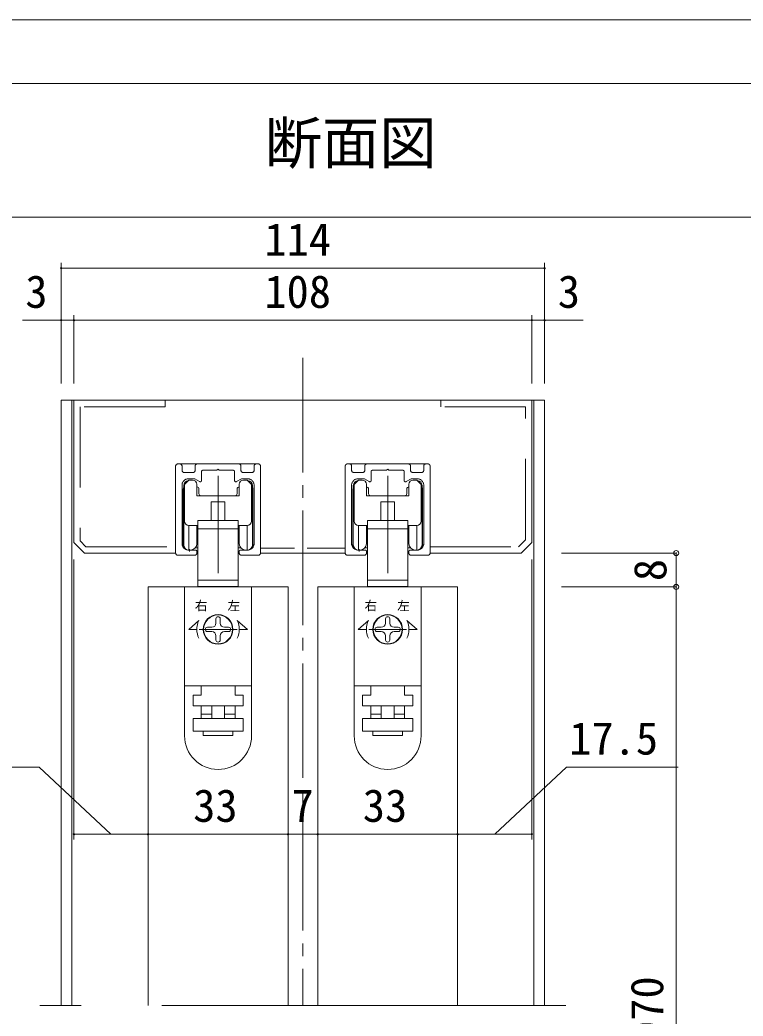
# Model space of a CAD drawing. Units: millimetres on the paper, enlarged 10 times, with parts at other scales. Extents: x -2000 to 2000, y -1385 to 1385.
# Drawn here: x -1054 to -486, y 602 to 1385 of the extents above; entities that cross this region are included whole.
import ezdxf
from ezdxf.enums import TextEntityAlignment as Align

# ---------------------------------------------------------------- set-up
doc = ezdxf.new("R2010")
doc.units = ezdxf.units.MM
doc.header["$LTSCALE"] = 10
doc.header["$PDMODE"] = 32
doc.header["$PDSIZE"] = 4
for name, pattern in [('CHAIN2', [12, 9, -1, 1, -1]), ('DASHED3', [4, 3, -1]), ('USER2', [9.525, 6.35, -3.175]), ('USER3', [31.75, 15.875, -3.175, 3.175, -3.175, 3.175, -3.175]), ('USER4', [50.8, 31.75, -6.35, 6.35, -6.35])]:
    doc.linetypes.add(name, pattern=pattern)
for name, color, linetype, lineweight in [('1-0_H-SYM', 7, 'Continuous', 20), ('1-1_0', 7, 'Continuous', 20), ('2-0_18', 7, 'Continuous', 18)]:
    doc.layers.add(name, color=color, linetype=linetype, lineweight=lineweight)
doc.styles.add('ＭＳ ゴシック', font='')
doc.styles.get('ＭＳ ゴシック').set_extended_font_data('MS Gothic')

msp = doc.modelspace()

# ---------------------------------------------------------------- linework, layer by layer
at = {"layer": '1-0_H-SYM'}
for p, q in [((-1950, 1335), (380, 1335)), ((-1950, 1335), (380, 1335)), ((-1950, 1230), (380, 1230)), ((-1950, 1230), (380, 1230))]:
    msp.add_line(p, q, dxfattribs=at)
at = {"layer": '1-1_0'}
for p, q in [((-1950, 1335), (380, 1335)), ((-1950, 1230), (380, 1230))]:
    msp.add_line(p, q, dxfattribs=at)
msp.add_lwpolyline([(2000, -1385), (2000, 1385), (-2000, 1385), (-2000, -1385)], dxfattribs=at)
at = {"layer": '2-0_18', "color": 4, "lineweight": 9}
for p, q in [((-1021.78, 1153.13), (-1021.78, 1194.06)), ((-1021.78, 1153.13), (-1021.78, 1194.06)), ((-1021.78, 1189.89), (-641.78, 1189.89)), ((-641.78, 1153.13), (-641.78, 1194.06)), ((-641.78, 1153.13), (-641.78, 1194.06)), ((-1021.78, 1099.44), (-1021.78, 1153.13)), ((-1011.78, 1099.44), (-1011.78, 1153.13)), ((-1011.78, 1099.44), (-1011.78, 1153.13)), ((-651.78, 1099.44), (-651.78, 1153.13)), ((-651.78, 1099.44), (-651.78, 1153.13)), ((-641.78, 1099.44), (-641.78, 1153.13)), ((-1011.78, 1148.96), (-651.78, 1148.96)), ((-538.3, 966.11), (-628.44, 966.11)), ((-1011.78, 961.11), (-1011.78, 740.94)), ((-651.78, 961.11), (-651.78, 740.94)), ((-710.11, 939.44), (-820.11, 939.44)), ((-538.3, 939.44), (-628.44, 939.44)), ((-1039.08, 797.93), (-1126.81, 797.93)), ((-982.61, 745.11), (-1039.08, 797.93)), ((-680.94, 745.11), (-624.47, 797.93)), ((-624.47, 797.93), (-536.74, 797.93)), ((-953.44, 745.11), (-1011.78, 745.11)), ((-953.44, 745.11), (-843.44, 745.11)), ((-843.44, 745.11), (-820.11, 745.11)), ((-820.11, 745.11), (-710.11, 745.11)), ((-710.11, 745.11), (-651.78, 745.11))]:
    msp.add_line(p, q, dxfattribs=at)
at = {"layer": '2-0_18', "color": 4, "linetype": 'CHAIN2', "lineweight": 9}
msp.add_line((-831.78, 1119.44), (-831.78, 610.62), dxfattribs=at)
at = {"layer": '2-0_18', "lineweight": 20}
for p, q in [((-1021.78, 1086.11), (-1011.78, 1086.11)), ((-1021.78, 1086.11), (-1021.78, 610.62)), ((-1013.44, 1086.11), (-1013.44, 610.62)), ((-651.78, 1086.11), (-641.78, 1086.11)), ((-650.11, 1086.11), (-650.11, 610.62)), ((-641.78, 1086.11), (-641.78, 610.62)), ((-931.77, 966.11), (-931.77, 1034.44)), ((-930.11, 1036.11), (-868.44, 1036.11)), ((-865.11, 1034.44), (-865.11, 966.11)), ((-798.44, 966.11), (-798.44, 1034.44)), ((-796.77, 1036.11), (-735.11, 1036.11)), ((-731.77, 1034.44), (-731.77, 966.11)), ((-924.78, 1019.42), (-924.78, 991.11)), ((-921.93, 1022.95), (-924.29, 1020.6)), ((-920.75, 1023.44), (-918.44, 1023.44)), ((-915.11, 1011.11), (-915.11, 1020.11)), ((-881.78, 1020.11), (-881.78, 1011.11)), ((-878.44, 1023.44), (-876.13, 1023.44)), ((-874.95, 1022.95), (-872.6, 1020.6)), ((-872.11, 1019.42), (-872.11, 991.11)), ((-791.44, 1019.42), (-791.44, 991.11)), ((-788.6, 1022.95), (-790.95, 1020.6)), ((-787.42, 1023.44), (-785.11, 1023.44)), ((-781.78, 1011.11), (-781.78, 1020.11)), ((-748.44, 1020.11), (-748.44, 1011.11)), ((-745.11, 1023.44), (-742.8, 1023.44)), ((-741.62, 1022.95), (-739.26, 1020.6)), ((-738.78, 1019.42), (-738.78, 991.11)), ((-925.78, 1016.44), (-925.78, 971.78)), ((-881.78, 1011.11), (-915.11, 1011.11)), ((-913.44, 1016.44), (-913.44, 1012.78)), ((-883.44, 1016.44), (-883.44, 1012.78)), ((-871.11, 1016.44), (-871.11, 971.78)), ((-792.44, 1016.44), (-792.44, 971.78)), ((-748.44, 1011.11), (-781.78, 1011.11)), ((-780.11, 1016.44), (-780.11, 1012.78)), ((-750.11, 1016.44), (-750.11, 1012.78)), ((-737.78, 1016.44), (-737.78, 971.78)), ((-903.78, 1006.44), (-903.78, 991.78)), ((-893.11, 1006.44), (-903.78, 1006.44)), ((-893.11, 991.78), (-893.11, 1006.44)), ((-770.44, 1006.44), (-770.44, 991.78)), ((-759.78, 1006.44), (-770.44, 1006.44)), ((-759.78, 991.78), (-759.78, 1006.44)), ((-915.11, 987.78), (-921.44, 987.78)), ((-882.58, 985.11), (-882.58, 991.78)), ((-881.78, 987.78), (-875.44, 987.78)), ((-781.78, 987.78), (-788.11, 987.78)), ((-749.25, 985.11), (-749.25, 991.78)), ((-748.44, 987.78), (-742.11, 987.78)), ((-914.3, 985.11), (-882.58, 985.11)), ((-914.3, 985.11), (-914.3, 944.78)), ((-882.58, 944.78), (-882.58, 985.11)), ((-780.97, 985.11), (-749.25, 985.11)), ((-780.97, 985.11), (-780.97, 944.78)), ((-749.25, 944.78), (-749.25, 985.11)), ((-660.11, 966.11), (-651.78, 974.44)), ((-1003.44, 966.11), (-931.77, 966.11)), ((-916.38, 970.11), (-914.3, 970.11)), ((-882.58, 970.11), (-880.5, 970.11)), ((-865.11, 966.11), (-798.44, 966.11)), ((-783.05, 970.11), (-780.97, 970.11)), ((-749.25, 970.11), (-747.17, 970.11)), ((-731.77, 966.11), (-660.11, 966.11)), ((-953.44, 939.44), (-953.44, 610.62)), ((-843.44, 939.44), (-953.44, 939.44)), ((-914.3, 939.78), (-882.58, 939.78)), ((-911.75, 939.78), (-911.75, 939.44)), ((-885.08, 939.44), (-885.08, 939.78)), ((-882.58, 939.78), (-882.58, 944.78)), ((-843.44, 939.44), (-843.44, 610.62)), ((-820.11, 939.44), (-820.11, 610.62)), ((-710.11, 939.44), (-820.11, 939.44)), ((-780.97, 939.78), (-749.25, 939.78)), ((-778.42, 939.78), (-778.42, 939.44)), ((-751.75, 939.44), (-751.75, 939.78)), ((-749.25, 939.78), (-749.25, 944.78)), ((-710.11, 939.44), (-710.11, 740.94)), ((-953.44, 865.35), (-953.44, 740.94)), ((-924.78, 822.44), (-924.78, 861.78)), ((-872.11, 822.44), (-872.11, 861.78)), ((-791.44, 822.44), (-791.44, 861.78)), ((-738.78, 822.44), (-738.78, 861.78)), ((-953.44, 826.67), (-953.44, 740.94)), ((-843.44, 826.67), (-843.44, 740.94)), ((-843.44, 826.67), (-843.44, 740.94)), ((-820.11, 826.67), (-820.11, 740.94)), ((-820.11, 826.67), (-820.11, 740.94)), ((-710.11, 826.67), (-710.11, 610.62))]:
    msp.add_line(p, q, dxfattribs=at)
at = {"layer": '2-0_18', "color": 6, "linetype": 'USER3'}
for p, q in [((-930.11, 1036.11), (-928.44, 1036.11)), ((-926.77, 1034.44), (-926.77, 1031.11)), ((-916.44, 1031.11), (-916.44, 1034.44)), ((-880.44, 1034.44), (-880.44, 1031.11)), ((-870.11, 1031.11), (-870.11, 1034.44)), ((-868.44, 1036.11), (-866.77, 1036.11)), ((-796.77, 1036.11), (-795.11, 1036.11)), ((-793.44, 1034.44), (-793.44, 1031.11)), ((-783.11, 1031.11), (-783.11, 1034.44)), ((-747.11, 1034.44), (-747.11, 1031.11)), ((-736.77, 1031.11), (-736.77, 1034.44)), ((-735.11, 1036.11), (-733.44, 1036.11)), ((-925.11, 1029.44), (-918.11, 1029.44)), ((-911.44, 1023.1), (-911.44, 1030.11)), ((-885.44, 1030.11), (-885.44, 1023.1)), ((-878.77, 1029.44), (-871.77, 1029.44)), ((-791.77, 1029.44), (-784.77, 1029.44)), ((-778.11, 1023.1), (-778.11, 1030.11)), ((-752.11, 1030.11), (-752.11, 1023.1)), ((-745.44, 1029.44), (-738.44, 1029.44)), ((-926.77, 1019.44), (-926.77, 973.44)), ((-870.11, 973.44), (-870.11, 1019.44)), ((-793.44, 1019.44), (-793.44, 973.44)), ((-736.77, 973.44), (-736.77, 1019.44)), ((-916.77, 964.44), (-930.11, 964.44)), ((-921.77, 968.44), (-916.11, 968.44)), ((-915.11, 967.44), (-915.11, 966.11)), ((-881.77, 966.11), (-881.77, 967.44)), ((-880.77, 968.44), (-875.11, 968.44)), ((-866.77, 964.44), (-880.11, 964.44)), ((-783.44, 964.44), (-796.77, 964.44)), ((-788.44, 968.44), (-782.77, 968.44)), ((-781.77, 967.44), (-781.77, 966.11)), ((-748.44, 966.11), (-748.44, 967.44)), ((-747.44, 968.44), (-741.77, 968.44)), ((-733.44, 964.44), (-746.77, 964.44))]:
    msp.add_line(p, q, dxfattribs=at)
at = {"layer": '2-0_18', "color": 3, "linetype": 'USER4'}
for p, q in [((-898.44, 1026.84), (-898.44, 950.18)), ((-765.11, 1026.84), (-765.11, 950.18))]:
    msp.add_line(p, q, dxfattribs=at)
at = {"layer": '2-0_18'}
for p, q in [((-925.44, 972.44), (-925.44, 1019.11)), ((-871.44, 972.44), (-871.44, 1019.11)), ((-792.11, 972.44), (-792.11, 1019.11)), ((-738.11, 972.44), (-738.11, 1019.11)), ((-921.46, 968.44), (-921.44, 987.78)), ((-915.11, 973.44), (-915.11, 987.78)), ((-881.77, 973.44), (-881.78, 987.78)), ((-875.43, 968.44), (-875.44, 987.78)), ((-788.12, 968.44), (-788.11, 987.78)), ((-781.77, 973.44), (-781.77, 987.78)), ((-748.44, 973.44), (-748.44, 987.78)), ((-742.09, 968.44), (-742.11, 987.78)), ((-915.11, 984.11), (-914.3, 984.11)), ((-881.77, 984.11), (-882.58, 984.11)), ((-781.77, 984.11), (-780.97, 984.11)), ((-748.44, 984.11), (-749.25, 984.11)), ((-921.44, 968.44), (-920.11, 968.44)), ((-875.44, 968.44), (-876.77, 968.44)), ((-788.11, 968.44), (-786.77, 968.44)), ((-742.11, 968.44), (-743.44, 968.44)), ((-924.78, 939.44), (-924.78, 861.78)), ((-872.11, 939.44), (-924.78, 939.44)), ((-872.11, 939.44), (-872.11, 861.78)), ((-791.44, 939.44), (-791.44, 861.78)), ((-738.78, 939.44), (-791.44, 939.44)), ((-738.78, 939.44), (-738.78, 861.78)), ((-921.54, 906.11), (-913.57, 913.11)), ((-900.11, 914.44), (-900.11, 911.11)), ((-896.78, 911.11), (-896.78, 914.44)), ((-875.35, 906.11), (-883.32, 913.11)), ((-788.21, 906.11), (-780.23, 913.11)), ((-766.78, 914.44), (-766.78, 911.11)), ((-763.44, 911.11), (-763.44, 914.44)), ((-742.01, 906.11), (-749.98, 913.11)), ((-921.54, 906.11), (-915.11, 906.11)), ((-913.33, 906.11), (-883.55, 906.11)), ((-903.44, 907.78), (-906.78, 907.78)), ((-906.78, 904.44), (-903.44, 904.44)), ((-900.11, 901.11), (-900.11, 897.78)), ((-896.78, 897.78), (-896.78, 901.11)), ((-890.11, 907.78), (-893.44, 907.78)), ((-893.44, 904.44), (-890.11, 904.44)), ((-875.35, 906.11), (-881.78, 906.11)), ((-788.21, 906.11), (-781.78, 906.11)), ((-780, 906.11), (-750.22, 906.11)), ((-770.11, 907.78), (-773.44, 907.78)), ((-773.44, 904.44), (-770.11, 904.44)), ((-766.78, 901.11), (-766.78, 897.78)), ((-763.44, 897.78), (-763.44, 901.11)), ((-756.78, 907.78), (-760.11, 907.78)), ((-760.11, 904.44), (-756.78, 904.44)), ((-742.01, 906.11), (-748.44, 906.11)), ((-872.11, 861.78), (-924.78, 861.78)), ((-911.78, 854.44), (-911.78, 861.78)), ((-885.11, 861.78), (-885.11, 854.44)), ((-738.78, 861.78), (-791.44, 861.78)), ((-778.44, 854.44), (-778.44, 861.78)), ((-751.78, 861.78), (-751.78, 854.44)), ((-911.78, 854.44), (-918.11, 854.44)), ((-918.11, 854.44), (-918.11, 852.78)), ((-878.78, 854.44), (-885.11, 854.44)), ((-878.78, 852.78), (-878.78, 854.44)), ((-778.44, 854.44), (-784.78, 854.44)), ((-784.78, 854.44), (-784.78, 852.78)), ((-745.44, 854.44), (-751.78, 854.44)), ((-745.44, 852.78), (-745.44, 854.44)), ((-911.78, 839.44), (-911.78, 846.11)), ((-903.44, 846.11), (-903.44, 836.11)), ((-893.44, 846.11), (-893.44, 836.11)), ((-885.11, 846.11), (-885.11, 839.44)), ((-878.78, 852.78), (-878.78, 846.11)), ((-778.44, 839.44), (-778.44, 846.11)), ((-770.11, 846.11), (-770.11, 836.11)), ((-760.11, 846.11), (-760.11, 836.11)), ((-751.78, 846.11), (-751.78, 839.44)), ((-745.44, 852.78), (-745.44, 846.11)), ((-911.78, 839.44), (-903.44, 839.44)), ((-911.78, 836.11), (-911.78, 839.44)), ((-778.44, 839.44), (-770.11, 839.44)), ((-778.44, 836.11), (-778.44, 839.44)), ((-918.11, 826.11), (-918.11, 836.11)), ((-918.11, 836.11), (-878.78, 836.11)), ((-784.78, 826.11), (-784.78, 836.11)), ((-784.78, 836.11), (-745.44, 836.11)), ((-910.11, 826.11), (-910.11, 822.78)), ((-776.78, 826.11), (-776.78, 822.78))]:
    msp.add_line(p, q, dxfattribs=at)
at = {"layer": '2-0_18', "linetype": 'USER2', "lineweight": 20}
for p, q in [((-1002.26, 971.11), (-931.77, 971.11)), ((-731.77, 971.11), (-662.18, 971.11))]:
    msp.add_line(p, q, dxfattribs=at)
at = {"layer": '2-0_18', "color": 2}
for p, q in [((-920.79, 969.24), (-920.79, 967.3)), ((-787.46, 969.24), (-787.46, 967.3))]:
    msp.add_line(p, q, dxfattribs=at)
at = {"layer": '2-0_18', "linetype": 'DASHED3', "lineweight": 20}
msp.add_line((-798.44, 969.85), (-865.11, 969.85), dxfattribs=at)
at = {"layer": '2-0_18', "linetype": 'USER4', "lineweight": 20}
msp.add_line((-625.11, 610.62), (-1038.44, 610.62), dxfattribs=at)
at = {"layer": '2-0_18', "color": 4, "lineweight": 9}
for points in [[(-1011.78, 1148.96), (-1021.78, 1148.96), (-1052.05, 1148.96)], [(-651.78, 1148.96), (-641.78, 1148.96), (-611.5, 1148.96)], [(-538.3, 175.62), (-538.3, 939.44), (-538.3, 966.11)]]:
    msp.add_lwpolyline(points, dxfattribs=at)
at = {"layer": '2-0_18', "lineweight": 20}
for points in [[(-651.78, 974.44), (-651.78, 1086.11), (-1011.78, 1086.11), (-1011.78, 974.44), (-1003.44, 966.11)], [(-914.3, 985.11), (-914.3, 991.78), (-882.58, 991.78)], [(-780.97, 985.11), (-780.97, 991.78), (-749.25, 991.78)], [(-914.3, 939.78), (-914.3, 944.78), (-882.58, 944.78)], [(-780.97, 939.78), (-780.97, 944.78), (-749.25, 944.78)]]:
    msp.add_lwpolyline(points, dxfattribs=at)
at = {"layer": '2-0_18', "linetype": 'USER2', "lineweight": 20}
for points in [[(-940.11, 1086.11), (-940.11, 1081.11), (-1006.78, 1081.11), (-1006.78, 975.62), (-1002.26, 971.11)], [(-662.18, 971.11), (-656.78, 976.51), (-656.78, 1081.11), (-723.44, 1081.11), (-723.44, 1086.11)]]:
    msp.add_lwpolyline(points, dxfattribs=at)
at = {"layer": '2-0_18', "color": 6, "linetype": 'USER3'}
for points in [[(-914.77, 1036.11), (-898.44, 1036.11), (-882.11, 1036.11)], [(-781.44, 1036.11), (-765.11, 1036.11), (-748.77, 1036.11)], [(-910.44, 1031.11), (-899.44, 1031.11), (-898.44, 1032.11), (-897.44, 1031.11), (-886.44, 1031.11)], [(-777.11, 1031.11), (-766.11, 1031.11), (-765.11, 1032.11), (-764.11, 1031.11), (-753.11, 1031.11)], [(-912.94, 1022.23), (-916.77, 1024.44), (-921.77, 1024.44)], [(-875.11, 1024.44), (-880.11, 1024.44), (-883.94, 1022.23)], [(-779.61, 1022.23), (-783.44, 1024.44), (-788.44, 1024.44)], [(-741.77, 1024.44), (-746.77, 1024.44), (-750.61, 1022.23)]]:
    msp.add_lwpolyline(points, dxfattribs=at)
at = {"layer": '2-0_18'}
for points in [[(-878.78, 846.11), (-918.11, 846.11), (-918.11, 852.78)], [(-745.44, 846.11), (-784.78, 846.11), (-784.78, 852.78)], [(-893.44, 839.44), (-885.11, 839.44), (-885.11, 836.11)], [(-760.11, 839.44), (-751.78, 839.44), (-751.78, 836.11)], [(-878.78, 836.11), (-878.78, 826.11), (-918.11, 826.11)], [(-745.44, 836.11), (-745.44, 826.11), (-784.78, 826.11)], [(-886.78, 826.11), (-886.78, 822.78), (-910.11, 822.78)], [(-753.44, 826.11), (-753.44, 822.78), (-776.78, 822.78)]]:
    msp.add_lwpolyline(points, dxfattribs=at)
for centre, radius in [((-898.44, 906.11), 11.67), ((-898.44, 906.11), 11.33), ((-765.11, 906.11), 11.67), ((-765.11, 906.11), 11.33)]:
    msp.add_circle(centre, radius, dxfattribs=at)
at = {"layer": '2-0_18', "color": 4, "lineweight": 9}
for centre, start, end in [((-1021.78, 1189.89), 0, 180), ((-1021.78, 1189.89), 0, 180), ((-1021.78, 1189.89), 180, 0), ((-1021.78, 1189.89), 180, 0), ((-641.78, 1189.89), 0, 180), ((-641.78, 1189.89), 0, 180), ((-641.78, 1189.89), 180, 0), ((-641.78, 1189.89), 180, 0), ((-1021.78, 1148.96), 0, 180), ((-1021.78, 1148.96), 180, 0), ((-1011.78, 1148.96), 0, 180), ((-1011.78, 1148.96), 0, 180), ((-1011.78, 1148.96), 180, 0), ((-1011.78, 1148.96), 180, 0), ((-651.78, 1148.96), 0, 180), ((-651.78, 1148.96), 0, 180), ((-651.78, 1148.96), 180, 0), ((-651.78, 1148.96), 180, 0), ((-641.78, 1148.96), 0, 180), ((-641.78, 1148.96), 180, 0), ((-1011.78, 745.11), 0, 180), ((-1011.78, 745.11), 180, 0), ((-953.44, 745.11), 0, 180), ((-953.44, 745.11), 0, 180), ((-953.44, 745.11), 180, 0), ((-953.44, 745.11), 180, 0), ((-843.44, 745.11), 0, 180), ((-843.44, 745.11), 0, 180), ((-843.44, 745.11), 180, 0), ((-843.44, 745.11), 180, 0), ((-820.11, 745.11), 0, 180), ((-820.11, 745.11), 0, 180), ((-820.11, 745.11), 180, 0), ((-820.11, 745.11), 180, 0), ((-710.11, 745.11), 0, 180), ((-710.11, 745.11), 0, 180), ((-710.11, 745.11), 180, 0), ((-710.11, 745.11), 180, 0), ((-651.78, 745.11), 0, 180), ((-651.78, 745.11), 180, 0)]:
    msp.add_arc(centre, 0.521, start, end, dxfattribs=at)
at = {"layer": '2-0_18', "color": 6, "linetype": 'USER3'}
for centre, radius, start, end in [((-930.11, 1034.44), 1.67, 90, 180), ((-928.44, 1034.44), 1.67, 360, 90), ((-914.77, 1034.44), 1.67, 90, 180), ((-882.11, 1034.44), 1.67, 360, 90), ((-868.44, 1034.44), 1.67, 90, 180), ((-866.77, 1034.44), 1.67, 360, 90), ((-796.77, 1034.44), 1.67, 90, 180), ((-795.11, 1034.44), 1.67, 360, 90), ((-781.44, 1034.44), 1.67, 90, 180), ((-748.77, 1034.44), 1.67, 360, 90), ((-735.11, 1034.44), 1.67, 90, 180), ((-733.44, 1034.44), 1.67, 360, 90), ((-925.11, 1031.11), 1.67, 180, 270), ((-918.11, 1031.11), 1.67, 270, 0), ((-910.44, 1030.11), 1, 90, 180), ((-886.44, 1030.11), 1, 0, 90), ((-878.77, 1031.11), 1.67, 180, 270), ((-871.77, 1031.11), 1.67, 270, 0), ((-791.77, 1031.11), 1.67, 180, 270), ((-784.77, 1031.11), 1.67, 270, 0), ((-777.11, 1030.11), 1, 90, 180), ((-753.11, 1030.11), 1, 0, 90), ((-745.44, 1031.11), 1.67, 180, 270), ((-738.44, 1031.11), 1.67, 270, 0), ((-921.77, 1019.44), 5, 90, 180), ((-912.44, 1023.1), 1, 240, 0), ((-884.44, 1023.1), 1, 180, 300), ((-875.11, 1019.44), 5, 0, 90), ((-788.44, 1019.44), 5, 90, 180), ((-779.11, 1023.1), 1, 240, 0), ((-751.11, 1023.1), 1, 180, 300), ((-741.77, 1019.44), 5, 0, 90), ((-921.77, 973.44), 5, 180, 270), ((-875.11, 973.44), 5, 270, 0), ((-788.44, 973.44), 5, 180, 270), ((-741.77, 973.44), 5, 270, 0), ((-930.11, 966.11), 1.67, 180, 270), ((-916.77, 966.11), 1.67, 270, 0), ((-916.11, 967.44), 1, 360, 90), ((-880.11, 966.11), 1.67, 180, 270), ((-880.77, 967.44), 1, 90, 180), ((-866.77, 966.11), 1.67, 270, 0), ((-796.77, 966.11), 1.67, 180, 270), ((-783.44, 966.11), 1.67, 270, 0), ((-782.77, 967.44), 1, 360, 90), ((-747.44, 967.44), 1, 90, 180), ((-746.77, 966.11), 1.67, 180, 270), ((-733.44, 966.11), 1.67, 270, 0)]:
    msp.add_arc(centre, radius, start, end, dxfattribs=at)
at = {"layer": '2-0_18'}
for centre, radius, start, end in [((-921.44, 1019.11), 4, 94.64843, 180), ((-875.44, 1019.11), 4, 0, 85.35157), ((-788.11, 1019.11), 4, 94.64843, 180), ((-742.11, 1019.11), 4, 0, 85.35157), ((-921.44, 972.44), 4, 180, 270), ((-920.11, 973.44), 5, 270, 0), ((-876.77, 973.44), 5, 180, 270), ((-875.44, 972.44), 4, 270, 0), ((-788.11, 972.44), 4, 180, 270), ((-786.77, 973.44), 5, 270, 0), ((-743.44, 973.44), 5, 180, 270), ((-742.11, 972.44), 4, 270, 0), ((-898.44, 914.44), 1.67, 90, 180), ((-898.44, 914.44), 1.67, 0, 90), ((-765.11, 914.44), 1.67, 90, 180), ((-765.11, 914.44), 1.67, 0, 90), ((-898.44, 906.11), 16.67, 155.16542, 204.83459), ((-903.44, 911.11), 3.33, 270, 0), ((-893.44, 911.11), 3.33, 180, 270), ((-898.44, 906.11), 16.67, 335.16541, 24.83458), ((-765.11, 906.11), 16.67, 155.16542, 204.83459), ((-770.11, 911.11), 3.33, 270, 0), ((-760.11, 911.11), 3.33, 180, 270), ((-765.11, 906.11), 16.67, 335.16541, 24.83458), ((-906.78, 906.11), 1.67, 90, 180), ((-906.78, 906.11), 1.67, 180, 270), ((-903.44, 901.11), 3.33, 0, 90), ((-893.44, 901.11), 3.33, 90, 180), ((-890.11, 906.11), 1.67, 0, 90), ((-890.11, 906.11), 1.67, 270, 0), ((-773.44, 906.11), 1.67, 90, 180), ((-773.44, 906.11), 1.67, 180, 270), ((-770.11, 901.11), 3.33, 0, 90), ((-760.11, 901.11), 3.33, 90, 180), ((-756.78, 906.11), 1.67, 0, 90), ((-756.78, 906.11), 1.67, 270, 0), ((-898.44, 897.78), 1.67, 180, 270), ((-898.44, 897.78), 1.67, 270, 0), ((-765.11, 897.78), 1.67, 180, 270), ((-765.11, 897.78), 1.67, 270, 0)]:
    msp.add_arc(centre, radius, start, end, dxfattribs=at)
at = {"layer": '2-0_18', "lineweight": 20}
for centre, radius, start, end in [((-923.11, 1019.42), 1.67, 135, 180), ((-920.75, 1021.78), 1.67, 90, 135), ((-918.44, 1020.11), 3.33, 360, 90), ((-915.11, 1016.44), 1.67, 360, 90), ((-881.78, 1016.44), 1.67, 90, 180), ((-878.44, 1020.11), 3.33, 90, 180), ((-876.13, 1021.78), 1.67, 45, 90), ((-873.78, 1019.42), 1.67, 0, 45), ((-789.78, 1019.42), 1.67, 135, 180), ((-787.42, 1021.78), 1.67, 90, 135), ((-785.11, 1020.11), 3.33, 360, 90), ((-781.78, 1016.44), 1.67, 360, 90), ((-748.44, 1016.44), 1.67, 90, 180), ((-745.11, 1020.11), 3.33, 90, 180), ((-742.8, 1021.78), 1.67, 45, 90), ((-740.44, 1019.42), 1.67, 0, 45), ((-924.11, 1016.44), 1.67, 143.10953, 180), ((-911.78, 1012.78), 1.67, 180, 270), ((-885.11, 1012.78), 1.67, 270, 0), ((-872.78, 1016.44), 1.67, 0, 36.78801), ((-790.78, 1016.44), 1.67, 143.10953, 180), ((-778.44, 1012.78), 1.67, 180, 270), ((-751.78, 1012.78), 1.67, 270, 0), ((-739.44, 1016.44), 1.67, 0, 36.78801), ((-921.44, 991.11), 3.33, 180, 270), ((-915.11, 984.44), 3.33, 75.95044, 90), ((-881.78, 984.44), 3.33, 90, 104.0179), ((-875.44, 991.11), 3.33, 270, 360), ((-788.11, 991.11), 3.33, 180, 270), ((-781.78, 984.44), 3.33, 75.95044, 90), ((-748.44, 984.44), 3.33, 90, 104.0179), ((-742.11, 991.11), 3.33, 270, 360), ((-924.11, 971.78), 1.67, 180, 245.90184), ((-872.78, 971.78), 1.67, 294.19339, 360), ((-790.78, 971.78), 1.67, 180, 245.90184), ((-739.44, 971.78), 1.67, 294.19339, 360), ((-898.44, 822.44), 26.33, 180, 0), ((-765.11, 822.44), 26.33, 180, 0)]:
    msp.add_arc(centre, radius, start, end, dxfattribs=at)
at = {"layer": '2-0_18', "color": 4}
for p in [(-538.3, 966.11), (-538.3, 939.44)]:
    msp.add_point(p, dxfattribs=at)

# ---------------------------------------------------------------- texts
at = {"layer": '1-1_0', "style": 'ＭＳ ゴシック'}
msp.add_text('断面図', height=32.99, dxfattribs=at).set_placement((-861.74, 1261.98), align=Align.BOTTOM_LEFT)
at = {"layer": '2-0_18', "style": 'ＭＳ ゴシック'}
for s, height, p in [('114', 25.66, (-862, 1191.98)), ('3', 25.66, (-1049.97, 1151.05)), ('108', 25.66, (-862, 1151.05)), ('3', 25.66, (-631.36, 1151.05)), ('右', 7.33, (-916.68, 918.98)), ('左', 7.33, (-891.08, 918.77)), ('右', 7.33, (-783.34, 918.98)), ('左', 7.33, (-757.75, 918.77)), ('17.5', 25.66, (-622.38, 800.02)), ('33', 25.66, (-918, 747.19)), ('7', 25.66, (-840.66, 747.19)), ('33', 25.66, (-784.66, 747.19))]:
    msp.add_text(s, height=height, dxfattribs=at).set_placement(p, align=Align.BOTTOM_LEFT)
for s, p in [('8', (-538.3, 944.03)), ('DH:1,970', (-540.81, 493.87))]:
    msp.add_text(s, height=25.66, rotation=90, dxfattribs=at).set_placement(p, align=Align.BOTTOM_LEFT)

doc.saveas('drawing.dxf')
